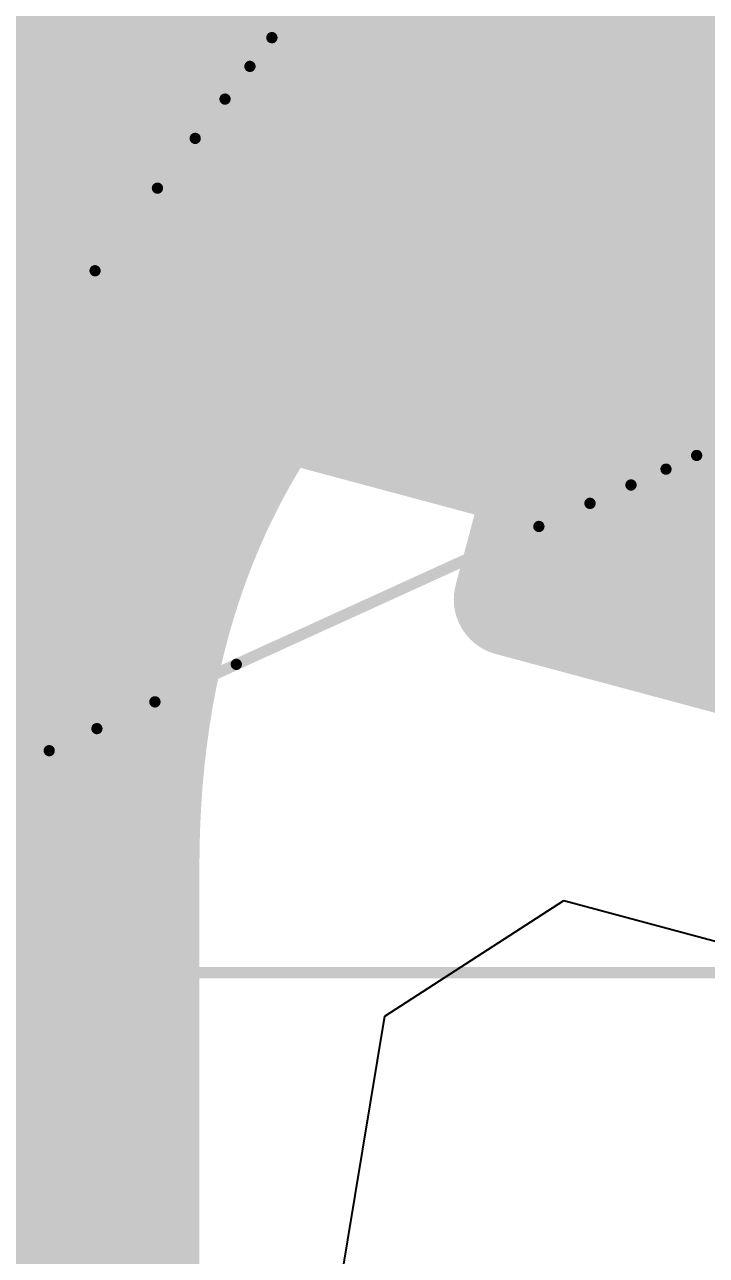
# Model space of a CAD drawing. Header units: inches. Extents: x -7 to 348, y -14 to 159.
# Drawn here: x 14.682 to 15.449, y 23.232 to 24.617 of the extents above; entities that cross this region are included whole.
import ezdxf

# ---------------------------------------------------------------- set-up
doc = ezdxf.new("R2010")
doc.units = ezdxf.units.IN
for name, color, linetype in [('Bottom Overlay', 54, 'Continuous'), ('Dimension', 6, 'Continuous'), ('Fabrication', 76, 'Continuous'), ('Top Layer', 1, 'Continuous'), ('Top Overlay', 2, 'Continuous'), ('Top Paste', 8, 'Continuous'), ('Top Solder', 216, 'Continuous')]:
    doc.layers.add(name, color=color, linetype=linetype)
doc.styles.add('Arial', font='', dxfattribs={"height": 0.2})
doc.styles.add('Arial Black_Bold', font='', dxfattribs={"height": 0.2})
doc.styles.get('Arial').set_extended_font_data('Arial')
doc.styles.get('Arial Black_Bold').set_extended_font_data('Arial Black', bold=True)

msp = doc.modelspace()

# ---------------------------------------------------------------- hatches: boundary and pattern name
at = {"layer": 'Top Layer'}
msp.add_hatch(color=1, dxfattribs=at).paths.add_polyline_path([(15.4558, 24.4744), (16.0692, 24.31), (15.9508, 23.8684), (15.3375, 24.0328)])
at = {"layer": 'Top Paste'}
msp.add_hatch(color=8, dxfattribs=at).paths.add_polyline_path([(15.4558, 24.4744), (16.0692, 24.31), (15.9508, 23.8684), (15.3375, 24.0328)])
at = {"layer": 'Top Solder'}
msp.add_hatch(color=216, dxfattribs=at).paths.add_polyline_path([(15.4134, 24.5479), (16.1427, 24.3525), (15.9933, 23.7949), (15.264, 23.9903)])

# ---------------------------------------------------------------- linework, layer by layer
at = {"layer": 'Dimension', "const_width": 0.254}
msp.add_lwpolyline([(58.31, 19.467, 1), (13.31, 19.467, 1)], format="xyb", close=True, dxfattribs=at)
at = {"layer": 'Fabrication', "const_width": 0.0127}
for points in [[(54.5111, 31.1383, -1.205705), (14.1774, 15.55)], [(54.5111, 31.1383, -1.205705), (14.1774, 15.55)], [(14.1776, 23.55, -0.093151), (17.1059, 31.1308)], [(14.1776, 23.55, -0.093151), (17.1059, 31.1308)]]:
    msp.add_lwpolyline(points, format="xyb", dxfattribs=at)
for points in [[(14.9604, 24.6019), (14.9829, 24.6313)], [(14.9604, 24.6019), (14.9829, 24.6313)], [(14.9357, 24.5696), (14.9604, 24.6019)], [(14.9357, 24.5696), (14.9604, 24.6019)], [(14.9076, 24.5328), (14.9357, 24.5696)], [(14.9076, 24.5328), (14.9357, 24.5696)], [(14.874, 24.4886), (14.9076, 24.5328)], [(14.874, 24.4886), (14.9076, 24.5328)], [(14.8315, 24.4326), (14.874, 24.4886)], [(14.8315, 24.4326), (14.874, 24.4886)], [(14.7613, 24.3397), (14.8315, 24.4326)], [(14.7613, 24.3397), (14.8315, 24.4326)], [(14.5753, 24.0916), (14.7613, 24.3397)], [(14.5753, 24.0916), (14.7613, 24.3397)], [(15.4385, 24.1319), (15.4697, 24.1459)], [(15.4385, 24.1319), (15.4697, 24.1459)], [(15.404, 24.1165), (15.4385, 24.1319)], [(15.404, 24.1165), (15.4385, 24.1319)], [(15.3646, 24.0987), (15.404, 24.1165)], [(15.3646, 24.0987), (15.404, 24.1165)], [(15.3185, 24.078), (15.3646, 24.0987)], [(15.3185, 24.078), (15.3646, 24.0987)], [(15.2609, 24.052), (15.3185, 24.078)], [(15.2609, 24.052), (15.3185, 24.078)], [(14.9203, 23.8969), (15.2609, 24.052)], [(14.9203, 23.8969), (15.2609, 24.052)], [(14.8287, 23.8547), (14.9203, 23.8969)], [(14.8287, 23.8547), (14.9203, 23.8969)], [(14.7634, 23.8246), (14.8287, 23.8547)], [(14.7634, 23.8246), (14.8287, 23.8547)], [(14.7098, 23.7998), (14.7634, 23.8246)], [(14.7098, 23.7998), (14.7634, 23.8246)], [(14.6627, 23.778), (14.7098, 23.7998)], [(14.6627, 23.778), (14.7098, 23.7998)], [(14.1776, 23.55), (22.3945, 23.55)], [(14.1776, 23.55), (22.3945, 23.55)]]:
    msp.add_lwpolyline(points, dxfattribs=at)
at = {"layer": 'Fabrication', "const_width": 0.00635}
for points in [[(14.9572, 24.6019, 1), (14.9636, 24.6019, 1)], [(14.9572, 24.6019, 1), (14.9636, 24.6019, 1)], [(14.9572, 24.6019, 1), (14.9636, 24.6019, 1)], [(14.9572, 24.6019, 1), (14.9636, 24.6019, 1)], [(14.9325, 24.5696, 1), (14.9389, 24.5696, 1)], [(14.9325, 24.5696, 1), (14.9389, 24.5696, 1)], [(14.9325, 24.5696, 1), (14.9389, 24.5696, 1)], [(14.9325, 24.5696, 1), (14.9389, 24.5696, 1)], [(14.9045, 24.5328, 1), (14.9108, 24.5328, 1)], [(14.9045, 24.5328, 1), (14.9108, 24.5328, 1)], [(14.9045, 24.5328, 1), (14.9108, 24.5328, 1)], [(14.9045, 24.5328, 1), (14.9108, 24.5328, 1)], [(14.8709, 24.4886, 1), (14.8772, 24.4886, 1)], [(14.8709, 24.4886, 1), (14.8772, 24.4886, 1)], [(14.8709, 24.4886, 1), (14.8772, 24.4886, 1)], [(14.8709, 24.4886, 1), (14.8772, 24.4886, 1)], [(14.8284, 24.4326, 1), (14.8347, 24.4326, 1)], [(14.8284, 24.4326, 1), (14.8347, 24.4326, 1)], [(14.8284, 24.4326, 1), (14.8347, 24.4326, 1)], [(14.8284, 24.4326, 1), (14.8347, 24.4326, 1)], [(14.7582, 24.3397, 1), (14.7645, 24.3397, 1)], [(14.7582, 24.3397, 1), (14.7645, 24.3397, 1)], [(14.7582, 24.3397, 1), (14.7645, 24.3397, 1)], [(14.7582, 24.3397, 1), (14.7645, 24.3397, 1)], [(15.4354, 24.1319, 1), (15.4417, 24.1319, 1)], [(15.4354, 24.1319, 1), (15.4417, 24.1319, 1)], [(15.4354, 24.1319, 1), (15.4417, 24.1319, 1)], [(15.4354, 24.1319, 1), (15.4417, 24.1319, 1)], [(15.4009, 24.1165, 1), (15.4072, 24.1165, 1)], [(15.4009, 24.1165, 1), (15.4072, 24.1165, 1)], [(15.4009, 24.1165, 1), (15.4072, 24.1165, 1)], [(15.4009, 24.1165, 1), (15.4072, 24.1165, 1)], [(15.3614, 24.0987, 1), (15.3678, 24.0987, 1)], [(15.3614, 24.0987, 1), (15.3678, 24.0987, 1)], [(15.3614, 24.0987, 1), (15.3678, 24.0987, 1)], [(15.3614, 24.0987, 1), (15.3678, 24.0987, 1)], [(15.3153, 24.078, 1), (15.3217, 24.078, 1)], [(15.3153, 24.078, 1), (15.3217, 24.078, 1)], [(15.3153, 24.078, 1), (15.3217, 24.078, 1)], [(15.3153, 24.078, 1), (15.3217, 24.078, 1)], [(15.2577, 24.052, 1), (15.2641, 24.052, 1)], [(15.2577, 24.052, 1), (15.2641, 24.052, 1)], [(15.2577, 24.052, 1), (15.2641, 24.052, 1)], [(15.2577, 24.052, 1), (15.2641, 24.052, 1)], [(14.9172, 23.8969, 1), (14.9235, 23.8969, 1)], [(14.9172, 23.8969, 1), (14.9235, 23.8969, 1)], [(14.9172, 23.8969, 1), (14.9235, 23.8969, 1)], [(14.9172, 23.8969, 1), (14.9235, 23.8969, 1)], [(14.8255, 23.8547, 1), (14.8319, 23.8547, 1)], [(14.8255, 23.8547, 1), (14.8319, 23.8547, 1)], [(14.8255, 23.8547, 1), (14.8319, 23.8547, 1)], [(14.8255, 23.8547, 1), (14.8319, 23.8547, 1)], [(14.7603, 23.8246, 1), (14.7666, 23.8246, 1)], [(14.7603, 23.8246, 1), (14.7666, 23.8246, 1)], [(14.7603, 23.8246, 1), (14.7666, 23.8246, 1)], [(14.7603, 23.8246, 1), (14.7666, 23.8246, 1)], [(14.7066, 23.7998, 1), (14.7129, 23.7998, 1)], [(14.7066, 23.7998, 1), (14.7129, 23.7998, 1)], [(14.7066, 23.7998, 1), (14.7129, 23.7998, 1)], [(14.7066, 23.7998, 1), (14.7129, 23.7998, 1)]]:
    msp.add_lwpolyline(points, format="xyb", close=True, dxfattribs=at)
at = {"layer": 'Top Layer'}
for p, q in [((15.0874, 23.5012), (15.2891, 23.6312)), ((15.2891, 23.6312), (15.5405, 23.5639)), ((14.8898, 22.3039), (15.0874, 23.5012))]:
    msp.add_line(p, q, dxfattribs=at)
at = {"layer": 'Top Layer', "const_width": 2.032}
msp.add_lwpolyline([(14.2446, 13.1348, -0.267603), (19.4524, 34.998)], format="xyb", dxfattribs=at)
at = {"layer": 'Top Layer', "const_width": 0.508}
msp.add_lwpolyline([(14.0435, 24.6352), (15.7081, 24.1892)], dxfattribs=at)
at = {"layer": 'Top Overlay', "const_width": 0.127}
for points in [[(15.2286, 23.9699), (15.3601, 24.4606)], [(15.2286, 23.9699), (16.0137, 23.7595)]]:
    msp.add_lwpolyline(points, dxfattribs=at)
at = {"layer": 'Top Overlay', "const_width": 0.0635}
for points in [[(15.3283, 24.4606, 1), (15.3918, 24.4606, 1)], [(15.1969, 23.9699, 1), (15.2604, 23.9699, 1)], [(15.1969, 23.9699, 1), (15.2604, 23.9699, 1)]]:
    msp.add_lwpolyline(points, format="xyb", close=True, dxfattribs=at)

# ---------------------------------------------------------------- texts
at = {"layer": 'Bottom Overlay', "style": 'Arial Black_Bold', "text_generation_flag": 2}
msp.add_text('BLDC', height=2.54, rotation=270, dxfattribs=at).set_placement((14.4678, 16.9034))
at = {"layer": 'Top Overlay', "style": 'Arial'}
msp.add_text('C35', height=0.889, rotation=75, dxfattribs=at).set_placement((14.3346, 24.1226))

doc.saveas('drawing.dxf')
